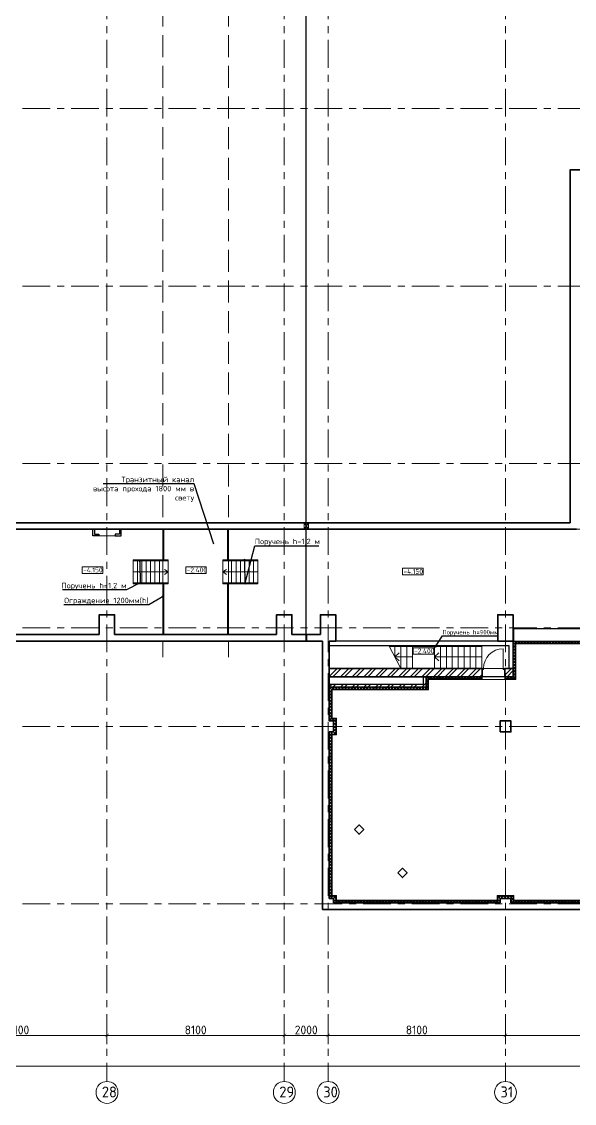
# Model space of a CAD drawing. Header units: millimetres. Extents: x -813692 to 807431, y 0 to 1813163.
# Drawn here: x -28907 to -3662, y 774278 to 823643 of the extents above; entities that cross this region are included whole.
import ezdxf
from ezdxf import colors
from ezdxf.entities.mleader import LeaderData, LeaderLine
from ezdxf.math import Vec2, Vec3

# ---------------------------------------------------------------- set-up
doc = ezdxf.new("R2010")
doc.units = ezdxf.units.MM
doc.linetypes.add('ГОСТ 2.303 4', pattern=[7, 5, -2, 0])
doc.linetypes.add('Линия сетки', pattern=[22.225, 12.7, -3.175, 3.175, -3.175])
for name, color, linetype, lineweight in [('A-ANNO-DIMS', 7, 'Continuous', 9), ('KR_0.2', 252, 'Continuous', 20), ('KR_0.35', 252, 'Continuous', 35), ('KR_punk', 252, 'ГОСТ 2.303 4', 0), ('S-GRID', 252, 'Continuous', 9), ('АР_блоки200', 252, 'Continuous', 30), ('АР_ГКЛ', 252, 'Continuous', 0), ('АР_двери', 252, 'Continuous', 0), ('АР_кирпич380', 252, 'Continuous', 35), ('АР_кирпичные перегородки 120', 252, 'Continuous', 30), ('АР_монолит', 252, 'Continuous', 50), ('АР_Отметка на плане', 252, 'Continuous', 15), ('АР_Площади', 252, 'Continuous', 0), ('АР_сущ. стены', 252, 'Continuous', 30), ('АР_тонкая линия', 252, 'Continuous', 5), ('ОТД1_ст_ГК', 252, 'Continuous', 30)]:
    doc.layers.add(name, color=color, linetype=linetype, lineweight=lineweight)
doc.layers.add('АР_обшивка коробов', color=252, linetype='Continuous')
doc.layers.add('Внутренние стены', color=7, linetype='Continuous')
doc.styles.add('GOST 2.304', font='')
doc.styles.get('GOST 2.304').set_extended_font_data('GOST Common')
doc.dimstyles.new('М-200', dxfattribs={"dimtxt": 400, "dimasz": 160, "dimexe": 200, "dimexo": 400, "dimgap": 50, "dimtad": 1, "dimdec": 0, "dimzin": 0, "dimdsep": 46, "dimtxsty": 'GOST 2.304', "dimblk": 'ARCHTICK', "dimcen": 180, "dimdle": 200, "dimadec": 0, "dimazin": 0, "dimtfac": 1, "dimtdec": 0, "dimtmove": 1, "dimatfit": 0, "dimfxl": 1, "dimtolj": 1, "dimtzin": 0, "dimarcsym": 0})
pattern_1 = [(45, (-1241.95, 1181845.07), (-70.710678, 70.710678), []), (135, (-1241.95, 1181845.07), (-70.710678, -70.710678), [])]

# ---------------------------------------------------------------- blocks, each defined once
blk = doc.blocks.new('КР_подвал')
at = {"layer": 'Defpoints', "ltscale": 200}
blk.add_lwpolyline([(221450, 11900), (221450, 84500)], dxfattribs=at)
at = {"layer": 'KR_0.2', "ltscale": 200}
for points in [[(214900, 16850), (214900, 12050)], [(217900, 16850), (217900, 12050)], [(221350, 17150), (221350, 16850)], [(221350, 16850), (221550, 17150)], [(221350, 17150), (221550, 16850)], [(221550, 17150), (221550, 16850)], [(221425, 11750), (221475, 12050)], [(221425, 12050), (221475, 11750)]]:
    blk.add_lwpolyline(points, dxfattribs=at)
blk.add_lwpolyline([(221425, 11750), (221475, 11750), (221475, 12050), (221425, 12050)], close=True, dxfattribs=at)
at = {"layer": 'KR_0.35', "ltscale": 200}
for points in [[(62300, 17150), (233501, 17150), (233501, 33250), (238300, 33250)], [(62000, 16850), (233801, 16850)], [(212700, 12050), (212700, 12950), (212000, 12950), (212000, 12050)], [(220800, 12050), (220800, 12950), (220100, 12950), (220100, 12050)], [(222500, 11750), (222800, 11750), (222800, 12950), (222100, 12950), (222100, 12050)], [(204600, 12050), (212000, 12050)], [(212700, 12050), (220100, 12050)], [(220800, 12050), (222100, 12050)], [(137700, 11750), (222200, 11750)], [(222200, 11750), (222200, -500), (238650, -500)], [(222500, 11750), (222500, 8100)], [(222500, 7600), (222700, 7600), (222700, 8100), (222500, 8100)], [(222500, 7600), (222500, 0)], [(222700, -200), (222700, 0), (222500, 0)], [(222700, -200), (230300, -200)], [(230800, -200), (230800, 0), (230300, 0), (230300, -200)], [(230800, -200), (238300, -200)]]:
    blk.add_lwpolyline(points, dxfattribs=at)
for points in [[(230200, 11750), (230900, 11750), (230900, 12950), (230200, 12950)], [(230300, 7600), (230800, 7600), (230800, 8100), (230300, 8100)], [(223652, 3144), (223864, 2932), (224077, 3144), (223864, 3356)], [(225632, 1164), (225844, 952), (226056, 1164), (225844, 1377)]]:
    blk.add_lwpolyline(points, close=True, dxfattribs=at)
at = {"layer": 'KR_punk', "ltscale": 200}
for points in [[(214900, 46400), (214900, 17150)], [(217900, 46400), (217900, 17150)], [(214900, 11750), (214900, 11009)], [(217900, 11750), (217900, 11009)]]:
    blk.add_lwpolyline(points, dxfattribs=at)
blk = doc.blocks.new('_None')
blk = doc.blocks.new('_Dot')
at = {"color": 0, "linetype": 'ByBlock', "lineweight": -2}
blk.add_line((-0.5, 0), (-1, 0), dxfattribs=at)
at = {"color": 0, "linetype": 'ByBlock', "const_width": 0.5}
blk.add_lwpolyline([(-0.25, 0, 1), (0.25, 0, 1)], format="xyb", close=True, dxfattribs=at)
blk = doc.blocks.new('_ArchTick')
at = {"color": 0, "linetype": 'ByBlock', "const_width": 0.15}
blk.add_lwpolyline([(-0.5, -0.5), (0.5, 0.5)], dxfattribs=at)
blk = doc.blocks.new('*D54')
at = {"layer": 'A-ANNO-DIMS', "color": 0, "lineweight": -2, "transparency": 16777216}
for p, q in [((-404804, -221203), (-165504, -221203)), ((-404604, -221462), (-404604, -221403)), ((-165704, -221462), (-165704, -221403))]:
    blk.add_line(p, q, dxfattribs=at)
at = {"layer": 'Defpoints', "color": 0, "lineweight": 30, "transparency": 16777216}
for p in [(-404604, -221062), (-165704, -221062), (-165704, -221203)]:
    blk.add_point(p, dxfattribs=at)
at = {"layer": 'A-ANNO-DIMS', "color": 0, "lineweight": -2, "transparency": 16777216, "xscale": 160, "yscale": 160, "zscale": 160, "rotation": 180}
blk.add_blockref('_ArchTick', (-404604, -221203), dxfattribs=at)
at = {"layer": 'A-ANNO-DIMS', "color": 0, "lineweight": -2, "transparency": 16777216, "xscale": 160, "yscale": 160, "zscale": 160}
blk.add_blockref('_ArchTick', (-165704, -221203), dxfattribs=at)
at = {"layer": 'A-ANNO-DIMS', "color": 0, "transparency": 16777216, "insert": (-285154, -220953), "char_height": 400, "width": 850.41, "attachment_point": 5, "style": 'GOST 2.304'}
blk.add_mtext('\\A1;238900', dxfattribs=at)
blk = doc.blocks.new('*D80')
at = {"layer": 'A-ANNO-DIMS', "color": 0, "lineweight": -2, "transparency": 16777216}
for p, q in [((-200104, -220206), (-200104, -219604)), ((-192004, -220206), (-192004, -219604)), ((-200304, -219804), (-191804, -219804))]:
    blk.add_line(p, q, dxfattribs=at)
at = {"layer": 'Defpoints', "color": 0, "lineweight": 30, "transparency": 16777216}
for p in [(-192004, -219804), (-200104, -220606), (-192004, -220606)]:
    blk.add_point(p, dxfattribs=at)
at = {"layer": 'A-ANNO-DIMS', "color": 0, "lineweight": -2, "transparency": 16777216, "xscale": 160, "yscale": 160, "zscale": 160, "rotation": 180}
blk.add_blockref('_ArchTick', (-200104, -219804), dxfattribs=at)
at = {"layer": 'A-ANNO-DIMS', "color": 0, "lineweight": -2, "transparency": 16777216, "xscale": 160, "yscale": 160, "zscale": 160}
blk.add_blockref('_ArchTick', (-192004, -219804), dxfattribs=at)
at = {"layer": 'A-ANNO-DIMS', "color": 0, "transparency": 16777216, "insert": (-196054, -219554), "char_height": 400, "width": 2.79, "attachment_point": 5, "style": 'GOST 2.304'}
blk.add_mtext('\\A1;8100', dxfattribs=at)
blk = doc.blocks.new('*D81')
at = {"layer": 'A-ANNO-DIMS', "color": 0, "lineweight": -2, "transparency": 16777216}
for p, q in [((-192004, -220206), (-192004, -219604)), ((-183904, -220206), (-183904, -219604)), ((-192204, -219804), (-183704, -219804))]:
    blk.add_line(p, q, dxfattribs=at)
at = {"layer": 'Defpoints', "color": 0, "lineweight": 30, "transparency": 16777216}
for p in [(-183904, -219804), (-192004, -220606), (-183904, -220606)]:
    blk.add_point(p, dxfattribs=at)
at = {"layer": 'A-ANNO-DIMS', "color": 0, "lineweight": -2, "transparency": 16777216, "xscale": 160, "yscale": 160, "zscale": 160, "rotation": 180}
blk.add_blockref('_ArchTick', (-192004, -219804), dxfattribs=at)
at = {"layer": 'A-ANNO-DIMS', "color": 0, "lineweight": -2, "transparency": 16777216, "xscale": 160, "yscale": 160, "zscale": 160}
blk.add_blockref('_ArchTick', (-183904, -219804), dxfattribs=at)
at = {"layer": 'A-ANNO-DIMS', "color": 0, "transparency": 16777216, "insert": (-187954, -219554), "char_height": 400, "width": 2.79, "attachment_point": 5, "style": 'GOST 2.304'}
blk.add_mtext('\\A1;8100', dxfattribs=at)
blk = doc.blocks.new('*D82')
at = {"layer": 'A-ANNO-DIMS', "color": 0, "lineweight": -2, "transparency": 16777216}
for p, q in [((-173804, -220206), (-173804, -219604)), ((-165704, -220206), (-165704, -219604)), ((-174004, -219804), (-165504, -219804))]:
    blk.add_line(p, q, dxfattribs=at)
at = {"layer": 'Defpoints', "color": 0, "lineweight": 30, "transparency": 16777216}
for p in [(-165704, -219804), (-173804, -220606), (-165704, -220606)]:
    blk.add_point(p, dxfattribs=at)
at = {"layer": 'A-ANNO-DIMS', "color": 0, "lineweight": -2, "transparency": 16777216, "xscale": 160, "yscale": 160, "zscale": 160, "rotation": 180}
blk.add_blockref('_ArchTick', (-173804, -219804), dxfattribs=at)
at = {"layer": 'A-ANNO-DIMS', "color": 0, "lineweight": -2, "transparency": 16777216, "xscale": 160, "yscale": 160, "zscale": 160}
blk.add_blockref('_ArchTick', (-165704, -219804), dxfattribs=at)
at = {"layer": 'A-ANNO-DIMS', "color": 0, "transparency": 16777216, "insert": (-169754, -219554), "char_height": 400, "width": 2.79, "attachment_point": 5, "style": 'GOST 2.304'}
blk.add_mtext('\\A1;8100', dxfattribs=at)
blk = doc.blocks.new('*D83')
at = {"layer": 'A-ANNO-DIMS', "color": 0, "lineweight": -2, "transparency": 16777216}
for p, q in [((-181904, -220206), (-181904, -219604)), ((-173804, -220206), (-173804, -219604)), ((-182104, -219804), (-173604, -219804))]:
    blk.add_line(p, q, dxfattribs=at)
at = {"layer": 'Defpoints', "color": 0, "lineweight": 30, "transparency": 16777216}
for p in [(-173804, -219804), (-181904, -220606), (-173804, -220606)]:
    blk.add_point(p, dxfattribs=at)
at = {"layer": 'A-ANNO-DIMS', "color": 0, "lineweight": -2, "transparency": 16777216, "xscale": 160, "yscale": 160, "zscale": 160, "rotation": 180}
blk.add_blockref('_ArchTick', (-181904, -219804), dxfattribs=at)
at = {"layer": 'A-ANNO-DIMS', "color": 0, "lineweight": -2, "transparency": 16777216, "xscale": 160, "yscale": 160, "zscale": 160}
blk.add_blockref('_ArchTick', (-173804, -219804), dxfattribs=at)
at = {"layer": 'A-ANNO-DIMS', "color": 0, "transparency": 16777216, "insert": (-177854, -219554), "char_height": 400, "width": 2.79, "attachment_point": 5, "style": 'GOST 2.304'}
blk.add_mtext('\\A1;8100', dxfattribs=at)
blk = doc.blocks.new('*D84')
at = {"layer": 'A-ANNO-DIMS', "color": 0, "lineweight": -2, "transparency": 16777216}
for p, q in [((-183904, -220206), (-183904, -219604)), ((-181904, -220206), (-181904, -219604)), ((-184104, -219804), (-181704, -219804))]:
    blk.add_line(p, q, dxfattribs=at)
at = {"layer": 'Defpoints', "color": 0, "lineweight": 30, "transparency": 16777216}
for p in [(-181904, -219804), (-183904, -220606), (-181904, -220606)]:
    blk.add_point(p, dxfattribs=at)
at = {"layer": 'A-ANNO-DIMS', "color": 0, "lineweight": -2, "transparency": 16777216, "xscale": 160, "yscale": 160, "zscale": 160, "rotation": 180}
blk.add_blockref('_ArchTick', (-183904, -219804), dxfattribs=at)
at = {"layer": 'A-ANNO-DIMS', "color": 0, "lineweight": -2, "transparency": 16777216, "xscale": 160, "yscale": 160, "zscale": 160}
blk.add_blockref('_ArchTick', (-181904, -219804), dxfattribs=at)
at = {"layer": 'A-ANNO-DIMS', "color": 0, "transparency": 16777216, "insert": (-182904, -219554), "char_height": 400, "width": 2.79, "attachment_point": 5, "style": 'GOST 2.304'}
blk.add_mtext('\\A1;2000', dxfattribs=at)
blk = doc.blocks.new('Д-1000-ОП-Л')
at = {"layer": 'АР_двери'}
for points in [[(-318.5, -560), (-318.5, 340)], [(-1268.5, -560), (-1218.5, -560), (-1218.5, -610), (-1268.5, -610), (-1268.5, -560)], [(-318.5, -560), (-268.5, -560), (-268.5, -610), (-318.5, -610), (-318.5, -560)]]:
    blk.add_lwpolyline(points, dxfattribs=at)
blk.add_arc((-318.5, -560), 900, 90, 180, dxfattribs=at)
blk = doc.blocks.new('Оси200')
at = {"layer": 'S-GRID', "linetype": 'Линия сетки', "ltscale": 100}
for points in [[(-192003.6, -127703.3), (-192003.8, -221903.3)], [(-183903.6, -127703.3), (-183903.8, -221903.3)], [(-181903.6, -127703.3), (-181903.8, -221903.3)], [(-173803.6, -127703.3), (-173803.8, -221903.3)], [(-165703.8, -177504.1), (-412703.7, -177503.6)], [(-165703.8, -185604.1), (-412703.7, -185603.6)], [(-165703.8, -193704.1), (-412703.7, -193703.6)], [(-165703.8, -201204.1), (-412703.7, -201203.6)], [(-165703.8, -205704.1), (-412703.7, -205703.6)], [(-165703.8, -213803.7), (-412703.7, -213803.6)]]:
    blk.add_lwpolyline(points, dxfattribs=at)
at = {"layer": 'S-GRID'}
for centre in [(-192003.8, -222403.7), (-183903.8, -222403.7), (-181903.8, -222403.7), (-173803.8, -222403.7)]:
    blk.add_circle(centre, 500, dxfattribs=at)
at = {"layer": 'S-GRID', "char_height": 500, "attachment_point": 5, "rotation": 359.9, "style": 'GOST 2.304'}
for s, insert in [('28', (-191893.3, -222383.9)), ('29', (-183793.3, -222383.9)), ('30', (-181793.3, -222383.9)), ('31', (-173743.3, -222383.9))]:
    blk.add_mtext(s, dxfattribs=dict(at, insert=insert))
at = {"layer": 'A-ANNO-DIMS'}
for base, p1, p2, picture, middle in [((-192003.8, -219803.7), (-200103.8, -220606.4), (-192003.8, -220606.4), '*D80', (-196053.8, -219553.7)), ((-183903.8, -219803.7), (-192003.8, -220606.4), (-183903.8, -220606.4), '*D81', (-187953.8, -219553.7)), ((-181903.7, -219803.7), (-183903.8, -220606.4), (-181903.7, -220606.4), '*D84', (-182903.8, -219553.7)), ((-173803.8, -219803.7), (-181903.7, -220606.4), (-173803.8, -220606.5), '*D83', (-177853.7, -219553.7)), ((-165703.8, -219803.7), (-173803.8, -220606.5), (-165703.8, -220606.5), '*D82', (-169753.8, -219553.7)), ((-165703.8, -221203.3), (-404603.8, -221061.9), (-165703.8, -221062.3), '*D54', (-285153.8, -220953.3))]:
    dim = blk.add_linear_dim(base=base, p1=p1, p2=p2, dimstyle='М-200', dxfattribs=at)
    dim.commit()
    dim.dimension.update_dxf_attribs({"geometry": picture, "text_midpoint": middle})

msp = doc.modelspace()

# ---------------------------------------------------------------- hatches: boundary and pattern name
at = {"layer": 'АР_ГКЛ', "true_color": 0x000000}
h = msp.add_hatch(dxfattribs=at)
h.set_pattern_fill('ANSI37', color=18, scale=800)
h.set_pattern_definition(pattern_1)
h.paths.add_polyline_path([(941.4, 795377.6), (-6458.8, 795377.7), (-6458.8, 793747.6), (-6839.2, 793747.6), (-6839.2, 793647.6), (-6358.9, 793647.6), (-6358.7, 795277.6), (841.4, 795277.7), (841.4, 794577.7), (941.4, 794577.7)])
h = msp.add_hatch(dxfattribs=at)
h.set_pattern_fill('ANSI37', color=18, scale=800)
h.set_pattern_definition(pattern_1)
h.paths.add_polyline_path([(-10448.6, 793747.6), (-10448.6, 793277.6), (-14757.5, 793277.6), (-14758.6, 793177.6), (-10348.6, 793177.6), (-10348.6, 793647.6), (-7869.2, 793647.6), (-7869.2, 793747.6)])
h.paths.add_polyline_path([(-14758.6, 793277.6), (-14858.6, 793277.6), (-14858.6, 791727.7), (-14658.6, 791727.7), (-14658.6, 791227.7), (-14858.6, 791227.7), (-14858.6, 783627.7), (-14658.6, 783627.7), (-14658.6, 783427.7), (-7058.6, 783427.7), (-7058.6, 783627.7), (-6558.6, 783627.7), (-6558.6, 783427.7), (941.4, 783427.7), (941.4, 793277.7), (841.4, 793277.7), (841.4, 783527.7), (-6458.6, 783527.7), (-6458.6, 783727.7), (-7158.6, 783727.7), (-7158.6, 783527.7), (-14558.6, 783527.7), (-14558.6, 783727.7), (-14758.6, 783727.7), (-14758.6, 791127.7), (-14558.6, 791127.7), (-14558.6, 791827.7), (-14758.6, 791827.7)])
at = {"layer": 'АР_кирпич380', "lineweight": 0}
h = msp.add_hatch(dxfattribs=at)
h.set_pattern_fill('ANSI32', color=256, scale=1000)
h.set_pattern_definition([(45, (8459.1, 1185655.7), (-265.16504, 265.16504), []), (45, (8635.88, 1185655.7), (-265.16504, 265.16504), [])])
h.paths.add_polyline_path([(-7869.2, 794127.3), (-14858.7, 794127), (-14858.7, 793747.6), (-7869.2, 793747.9)])
h.paths.add_polyline_path([(-6458.8, 794126.9), (-6827.2, 794126.9), (-6827.2, 793747.5), (-6458.8, 793747.5)])
at = {"layer": 'АР_кирпичные перегородки 120', "lineweight": 0}
h = msp.add_hatch(dxfattribs=at)
h.set_pattern_fill('ANSI32', color=256, scale=1000)
h.set_pattern_definition([(45, (-1241.95, 1181845.07), (-265.16504, 265.16504), []), (45, (-1065.17, 1181845.07), (-265.16504, 265.16504), [])])
h.paths.add_polyline_path([(-13749.1, 793397.6), (-14858.6, 793397.6), (-14858.6, 793277.6), (-14016.6, 793277.6)])
h.paths.add_polyline_path([(-10448.6, 793747.6), (-10568.6, 793747.6), (-10568.6, 793397.6), (-13749.1, 793397.6), (-14016.6, 793277.6), (-10448.6, 793277.6)])

# ---------------------------------------------------------------- linework, layer by layer
at = {"layer": 'Defpoints', "ltscale": 200}
msp.add_lwpolyline([(-15908.6, 795527.9), (-15908.6, 868127.9)], dxfattribs=at)
at = {"layer": 'KR_punk', "ltscale": 200}
for points in [[(-22458.6, 830027.9), (-22458.6, 800777.9)], [(-19458.6, 830027.9), (-19458.6, 800777.9)], [(-22458.6, 795377.9), (-22458.6, 794636.6)], [(-19458.6, 795377.9), (-19458.6, 794636.6)]]:
    msp.add_lwpolyline(points, dxfattribs=at)
at = {"layer": 'АР_блоки200', "linetype": 'Continuous', "flags": 128}
for points in [[(-14858.8, 795177.6), (-6658.8, 795177.6)], [(-14858.7, 795177.9), (-6658.6, 795177.9)]]:
    msp.add_lwpolyline(points, dxfattribs=at)
at = {"layer": 'АР_ГКЛ', "color": 18, "true_color": 0x000000}
for points in [[(-6839.2, 793647.6), (-6358.9, 793647.6), (-6358.7, 795277.6), (841.4, 795277.7), (841.4, 794577.7)], [(-6839.2, 793617.6), (-6328.9, 793617.6), (-6328.7, 795247.6), (811.4, 795247.7), (811.4, 794577.7)], [(-14758.6, 793177.6), (-10348.6, 793177.6), (-10348.6, 793647.6)], [(-14728.6, 793147.6), (-10318.6, 793147.6), (-10318.6, 793617.6)], [(-10348.6, 793647.6), (-7869.2, 793647.6)], [(-10318.6, 793617.6), (-7869.2, 793617.6)], [(-7869.2, 793747.6), (-7869.2, 793617.6)], [(-6839.2, 793747.6), (-6839.2, 793617.6)], [(841.4, 793277.7), (841.4, 783527.7), (-6458.6, 783527.7), (-6458.6, 783727.7), (-7158.6, 783727.7), (-7158.6, 783527.7), (-14558.6, 783527.7), (-14558.6, 783727.7), (-14758.6, 783727.7), (-14758.6, 791127.7), (-14558.6, 791127.7), (-14558.6, 791827.7), (-14758.6, 791827.7), (-14758.6, 793177.6)], [(811.4, 793277.7), (811.4, 783557.7), (-6428.6, 783557.7), (-6428.6, 783757.7), (-7188.6, 783757.7), (-7188.6, 783557.7), (-14528.6, 783557.7), (-14528.6, 783757.7), (-14728.6, 783757.7), (-14728.6, 791097.7), (-14528.6, 791097.7), (-14528.6, 791857.7), (-14728.6, 791857.7), (-14728.6, 793147.6)]]:
    msp.add_lwpolyline(points, dxfattribs=at)
at = {"layer": 'АР_кирпич380', "lineweight": 0}
msp.add_line((-7888.6, 795177.5), (-7888.6, 795127.5), dxfattribs=at)
at = {"layer": 'АР_кирпич380', "lineweight": 35}
for p, q in [((-7869.2, 794127.6), (-14858.7, 794128.1)), ((-14858.7, 794127.6), (-14858.7, 793747.6)), ((-7869.2, 793747.6), (-7869.2, 794127.6)), ((-6458.8, 794127.6), (-6839.2, 794127.6)), ((-6839.2, 793747.6), (-6839.2, 794127.6)), ((-6458.8, 793747.6), (-6458.8, 794127.6)), ((-14858.7, 793747.6), (-7869.2, 793747.6)), ((-6839.2, 793747.6), (-6458.8, 793747.6))]:
    msp.add_line(p, q, dxfattribs=at)
at = {"layer": 'АР_кирпичные перегородки 120'}
for points in [[(-14858.6, 793747.6), (-10568.6, 793747.6), (-10568.6, 793397.6), (-14858.6, 793397.6), (-14858.6, 793747.6)], [(-10448.6, 793747.6), (-10448.6, 793277.6), (-14858.6, 793277.6)]]:
    msp.add_lwpolyline(points, dxfattribs=at)
at = {"layer": 'АР_обшивка коробов', "lineweight": 30}
for points in [[(-25383.6, 800177.6), (-25658.6, 800177.6), (-25658.6, 800477.7), (-25583.6, 800477.7), (-25583.6, 800252.7), (-25383.6, 800252.7), (-25383.6, 800177.6)], [(-24633.8, 800177.6), (-24358.8, 800177.6), (-24358.8, 800477.7), (-24433.8, 800477.7), (-24433.8, 800252.7), (-24633.8, 800252.7), (-24633.8, 800177.6)]]:
    msp.add_lwpolyline(points, dxfattribs=at)
at = {"layer": 'АР_Отметка на плане'}
for points in [[(-26142.8, 798764.3), (-25203.1, 798764.3), (-25203.1, 798465.1), (-26142.8, 798465.1)], [(-21413.1, 798764.3), (-20473.4, 798764.3), (-20473.4, 798465.1), (-21413.1, 798465.1)], [(-11512.9, 798695), (-10573.1, 798695), (-10573.1, 798395.7), (-11512.9, 798395.7)], [(-11026.5, 795069.6), (-10086.8, 795069.6), (-10086.8, 794770.3), (-11026.5, 794770.3)]]:
    msp.add_lwpolyline(points, close=True, dxfattribs=at)
at = {"layer": 'АР_Площади', "ltscale": 0.5}
for points in [[(-48958.6, 800477.6), (-25658.6, 800477.7), (-25658.6, 800177.6), (-24358.8, 800177.6), (-24358.8, 800477.7), (291.3, 800477.7), (290.4, 795927.6), (-6458.6, 795927.6), (-6458.7, 796577.6), (-7158.7, 796577.6), (-7158.6, 795377.7), (-14558.6, 795377.7), (-14558.6, 796577.6), (-15258.6, 796577.6), (-15258.6, 795677.7), (-16558.6, 795677.7), (-16558.7, 796577.6), (-17258.6, 796577.6), (-17258.6, 795677.6), (-24658.7, 795677.6), (-24658.7, 796577.6), (-25358.6, 796577.7), (-25358.7, 795677.7), (-32758.7, 795677.6)], [(-14528.6, 783557.7), (-14528.6, 783757.7), (-14728.6, 783757.7), (-14728.6, 791097.7), (-14528.6, 791097.7), (-14528.6, 791857.7), (-14728.6, 791857.7), (-14728.6, 793147.6), (-10318.6, 793147.6), (-10318.6, 793617.6), (-6328.9, 793617.6), (-6328.7, 795247.6), (811.4, 795247.6), (811.4, 783557.7), (-6428.6, 783557.7), (-6428.6, 783757.7), (-7188.6, 783757.7), (-7188.6, 783557.7), (-14528.6, 783557.7), (-14528.6, 783757.7), (-14728.6, 783757.7)]]:
    msp.add_lwpolyline(points, dxfattribs=at)
msp.add_lwpolyline([(-14858.7, 795177.9), (-6658.8, 795177.9), (-6658.8, 794127.6), (-14858.7, 794127.6)], close=True, dxfattribs=at)
at = {"layer": 'АР_сущ. стены', "linetype": 'Continuous', "flags": 128}
for points in [[(941.1, 795927.6), (-6458.8, 795927.6)], [(-6458.8, 795377.6), (-14858.8, 795377.6)], [(-6458.8, 795377.6), (941.1, 795377.6)], [(-6458.7, 794127.6), (-6458.7, 795377.6)], [(-14858.8, 795177.6), (-6658.8, 795177.6)], [(-6658.8, 795177.6), (-6658.8, 794127.6)]]:
    msp.add_lwpolyline(points, dxfattribs=at)
at = {"layer": 'АР_тонкая линия'}
for p, q in [((-22458.8, 800477.7), (-22458.7, 796838.8)), ((-22458.7, 799079.3), (-22458.7, 800477.6)), ((-22408.7, 799079.3), (-22408.7, 800477.6)), ((-19508.7, 799079.3), (-19508.7, 800477.6)), ((-19458.8, 800477.7), (-19458.7, 796838.8)), ((-19458.7, 799079.3), (-19458.7, 800477.6)), ((-23815.2, 799079.3), (-23815.2, 797979.3)), ((-23815.2, 799079.3), (-22215.2, 799079.3)), ((-23815.2, 799029.3), (-22215.2, 799029.3)), ((-23615.2, 799029.3), (-23615.2, 798029.3)), ((-23415.2, 799029.3), (-23415.2, 798029.3)), ((-23215.2, 799029.3), (-23215.2, 798029.3)), ((-23015.2, 799029.3), (-23015.2, 798029.3)), ((-22815.2, 799029.3), (-22815.2, 798029.3)), ((-22615.2, 799029.3), (-22615.2, 798029.3)), ((-22458.7, 799079.3), (-22408.7, 799079.3)), ((-22215.2, 799079.3), (-22215.2, 797979.3)), ((-18115.2, 799079.3), (-19715.2, 799079.3)), ((-19715.2, 799079.3), (-19715.2, 797979.3)), ((-18115.2, 799029.3), (-19715.2, 799029.3)), ((-19508.7, 799079.3), (-19458.7, 799079.3)), ((-19315.2, 799029.3), (-19315.2, 798029.3)), ((-19115.2, 799029.3), (-19115.2, 798029.3)), ((-18915.2, 799029.3), (-18915.2, 798029.3)), ((-18715.2, 799029.3), (-18715.2, 798029.3)), ((-18515.2, 799029.3), (-18515.2, 798029.3)), ((-18315.2, 799029.3), (-18315.2, 798029.3)), ((-18115.2, 799079.3), (-18115.2, 797979.3)), ((-23815.2, 798529.3), (-22215.2, 798529.3)), ((-22215.2, 798529.3), (-22388.4, 798639.5)), ((-22215.2, 798529.3), (-22388.4, 798419.1)), ((-19715.2, 798529.3), (-19542.1, 798639.5)), ((-18115.2, 798529.3), (-19715.2, 798529.3)), ((-19715.2, 798529.3), (-19542.1, 798419.1)), ((-23815.2, 798029.3), (-22215.2, 798029.3)), ((-23815.2, 797979.3), (-22215.2, 797979.3)), ((-22458.7, 795677.6), (-22458.7, 797979.3)), ((-22458.7, 797979.3), (-22408.7, 797979.3)), ((-22408.7, 797979.3), (-22408.7, 795677.6)), ((-18115.2, 798029.3), (-19715.2, 798029.3)), ((-18115.2, 797979.3), (-19715.2, 797979.3)), ((-19508.7, 795677.6), (-19508.7, 797979.3)), ((-19508.7, 797979.3), (-19458.7, 797979.3)), ((-19458.7, 797979.3), (-19458.7, 795677.6)), ((-11588.7, 794127.8), (-12128.6, 795177.6)), ((-7888.6, 795127.5), (-12102.8, 795127.5)), ((-11858.9, 794652.7), (-11658.7, 794837)), ((-11858.7, 794652.7), (-11858.6, 795127.5)), ((-11858.7, 794653), (-11658.4, 794837.3)), ((-11588.7, 794127.8), (-11588.6, 795127.5)), ((-11318.7, 794127.8), (-11318.6, 795127.5)), ((-11048.7, 794127.6), (-11048.6, 795127.5)), ((-10048.7, 794127.8), (-10048.6, 795127.5)), ((-10048.7, 794652.5), (-9848.4, 794836.7)), ((-10048.4, 794652.8), (-9848.2, 794837)), ((-9778.7, 794127.7), (-9778.6, 795127.5)), ((-9508.7, 794127.8), (-9508.6, 795127.5)), ((-9238.7, 794127.7), (-9238.6, 795127.5)), ((-8968.7, 794127.6), (-8968.6, 795127.5)), ((-8698.7, 794127.6), (-8698.6, 795127.5)), ((-8428.7, 794127.6), (-8428.6, 795127.5)), ((-8158.7, 794127.6), (-8158.6, 795127.5)), ((-7888.7, 794127.5), (-7888.6, 795177.5)), ((-11858.9, 794652.8), (-11658.7, 794468.5)), ((-10048.7, 794652.5), (-9848.4, 794468.3))]:
    msp.add_line(p, q, dxfattribs=at)
for points in [[(-11048.7, 794652.6), (-11858.7, 794652.7)], [(-7888.7, 794652.2), (-10048.7, 794652.5)]]:
    msp.add_lwpolyline(points, dxfattribs=at)
at = {"layer": 'Внутренние стены', "color": 7, "linetype": 'Continuous', "lineweight": 40, "flags": 128}
msp.add_lwpolyline([(-6458.8, 795927.6), (-6458.8, 795377.6)], dxfattribs=at)
at = {"layer": 'ОТД1_ст_ГК', "ltscale": 0.5}
msp.add_lwpolyline([(-6458.7, 794127.6), (-6458.6, 793747.6), (-14858.6, 793747.6)], dxfattribs=at)

# ---------------------------------------------------------------- block references
at = {"layer": 'A-ANNO-DIMS', "color": 18, "lineweight": 0, "true_color": 0x000000}
msp.add_blockref('Оси200', (166995, 997181.2), dxfattribs=at)
at = {"layer": 'АР_двери', "color": 0}
msp.add_blockref('Д-1000-ОП-Л', (-6592.9, 794687.6), dxfattribs=at)
at = {"layer": 'АР_монолит'}
msp.add_blockref('КР_подвал', (-237358.6, 783627.7), dxfattribs=at)

# ---------------------------------------------------------------- texts
at = {"layer": 'АР_Отметка на плане', "char_height": 220, "attachment_point": 7, "style": 'GOST 2.304'}
for s, insert in [('-4.150', (-26097, 798509)), ('-2.400', (-21367.3, 798509)), ('-4.150', (-11467.1, 798439.6)), ('-2.400', (-10980.7, 794814.2))]:
    msp.add_mtext(s, dxfattribs=dict(at, insert=insert))

# ---------------------------------------------------------------- leaders
at = {"layer": 'АР_тонкая линия'}
ml = msp.add_multileader_mtext('Standard', dxfattribs=at)
ml.set_content('Транзитный канал\\Pвысота прохода 1800 мм в свету', color=256, style='GOST 2.304')
ml.set_leader_properties()
ml.set_arrow_properties(name='NONE')
ml.build(insert=Vec2(0, 0))
ml.multileader.update_dxf_attribs({"text_left_attachment_type": 6, "text_right_attachment_type": 6, "dogleg_length": 0})
ctx = ml.context
ctx.base_point, ctx.char_height, ctx.plane_origin = Vec3(-24626.1, 802549.4), 250, Vec3(-24517.6, 799683.7)
ctx.left_attachment, ctx.right_attachment, ctx.text_align_type = 6, 6, 2
notes = []
notes.append((ctx, [(1, (1, 1, 0), (-21026.8, 802549.4), (-1, 0), 0, [(0, [(-20126.2, 799789.6)], 0, [])])]))
ctx.mtext.insert, ctx.mtext.width, ctx.mtext.alignment, ctx.mtext.flow_direction = Vec3(-21028.8, 802874.4), 4110.606, 3, 5
ml = msp.add_multileader_mtext('Standard', dxfattribs=at)
ml.set_content('Поручень h=1,2 м', color=256, style='GOST 2.304')
ml.set_leader_properties()
ml.set_arrow_properties(name='DOT')
ml.build(insert=Vec2(0, 0))
ml.multileader.update_dxf_attribs({"text_left_attachment_type": 6, "text_right_attachment_type": 6, "dogleg_length": 0.36, "arrow_head_size": 100})
ctx = ml.context
ctx.base_point, ctx.char_height, ctx.arrow_head_size, ctx.landing_gap_size, ctx.plane_origin = Vec3(-18257.5, 799722.5), 250, 100, 0.09, Vec3(-18409.2, 801605.1)
ctx.left_attachment, ctx.right_attachment = 6, 6
notes.append((ctx, [(0, (1, 1, 0), (-18257.8, 799722.5), (1, 0), 0.36, [(0, [(-18725.4, 799079.3), (-18715.2, 797966.9)], 0, [])])]))
ctx.mtext.insert, ctx.mtext.width, ctx.mtext.flow_direction = Vec3(-18257.4, 800047.5), 4278.015, 5
ml = msp.add_multileader_mtext('Standard', dxfattribs=at)
ml.set_content('Поручень h=1,2 м', color=256, style='GOST 2.304')
ml.set_leader_properties()
ml.set_arrow_properties(name='DOT')
ml.build(insert=Vec2(0, 0))
ml.multileader.update_dxf_attribs({"text_left_attachment_type": 6, "text_right_attachment_type": 6, "dogleg_length": 0.36, "arrow_head_size": 100})
ctx = ml.context
ctx.base_point, ctx.char_height, ctx.arrow_head_size, ctx.landing_gap_size, ctx.plane_origin = Vec3(-27616.4, 797707.1), 250, 100, 0.09, Vec3(-25368.1, 799589.7)
ctx.left_attachment, ctx.right_attachment, ctx.text_align_type = 6, 6, 2
notes.append((ctx, [(1, (1, 1, 0), (-24115.8, 797707.1), (-1, 0), 0.36, [(0, [(-23506.4, 799029.3), (-23498, 798029.3)], 0, [])])]))
ctx.mtext.insert, ctx.mtext.width, ctx.mtext.alignment, ctx.mtext.flow_direction = Vec3(-24116.3, 798032.1), 4278.015, 3, 5
ml = msp.add_multileader_mtext('Standard', dxfattribs=at)
ml.set_content('Ограждение 1200мм(h)', color=256, style='GOST 2.304')
ml.set_leader_properties()
ml.set_arrow_properties(name='DOT')
ml.build(insert=Vec2(0, 0))
ml.multileader.update_dxf_attribs({"text_left_attachment_type": 6, "text_right_attachment_type": 6, "dogleg_length": 0, "arrow_head_size": 100})
ctx = ml.context
ctx.base_point, ctx.char_height, ctx.arrow_head_size, ctx.plane_origin = Vec3(-25356.9, 797028.6), 250, 100, Vec3(-26152.7, 797362.7)
ctx.left_attachment, ctx.right_attachment, ctx.text_align_type = 6, 6, 2
notes.append((ctx, [(1, (1, 1, 0), (-23102.9, 797028.6), (-1, 0), 0, [(0, [(-22458.7, 797403.4)], 0, [])])]))
ctx.mtext.insert, ctx.mtext.width, ctx.mtext.alignment, ctx.mtext.flow_direction = Vec3(-23104.9, 797353.6), 4110.606, 3, 5
ml = msp.add_multileader_mtext('Standard', dxfattribs=at)
ml.set_content('Поручень h=900мм', color=256, style='GOST 2.304')
ml.set_leader_properties()
ml.set_arrow_properties(name='DOT')
ml.build(insert=Vec2(0, 0))
ml.multileader.update_dxf_attribs({"text_left_attachment_type": 6, "text_right_attachment_type": 6, "dogleg_length": 0.36, "arrow_head_size": 100})
ctx = ml.context
ctx.base_point, ctx.char_height, ctx.arrow_head_size, ctx.landing_gap_size, ctx.plane_origin = Vec3(-9688.2, 795618.6), 200, 100, 0.09, Vec3(-9839.9, 797501.2)
ctx.left_attachment, ctx.right_attachment = 6, 6
notes.append((ctx, [(0, (1, 1, 0), (-9688.6, 795618.6), (1, 0), 0.36, [(1, [(-9995.7, 795127.5)], 0, [])])]))
ctx.mtext.insert, ctx.mtext.width, ctx.mtext.flow_direction = Vec3(-9688.1, 795878.6), 4278.015, 5
for ctx, leaders in notes:
    for number, flags, end, landing, length, lines in leaders:
        leader = LeaderData()
        leader.index, (leader.has_last_leader_line, leader.has_dogleg_vector, leader.attachment_direction) = number, flags
        leader.last_leader_point, leader.dogleg_vector, leader.dogleg_length = Vec3(end), Vec3(landing), length
        for number, points, colour, breaks in lines:
            line = LeaderLine()
            line.index, line.vertices, line.color, line.breaks = number, Vec3.list(points), colors.encode_raw_color(colour), breaks
            leader.lines.append(line)
        ctx.leaders.append(leader)

doc.saveas('drawing.dxf')
